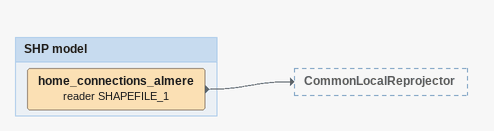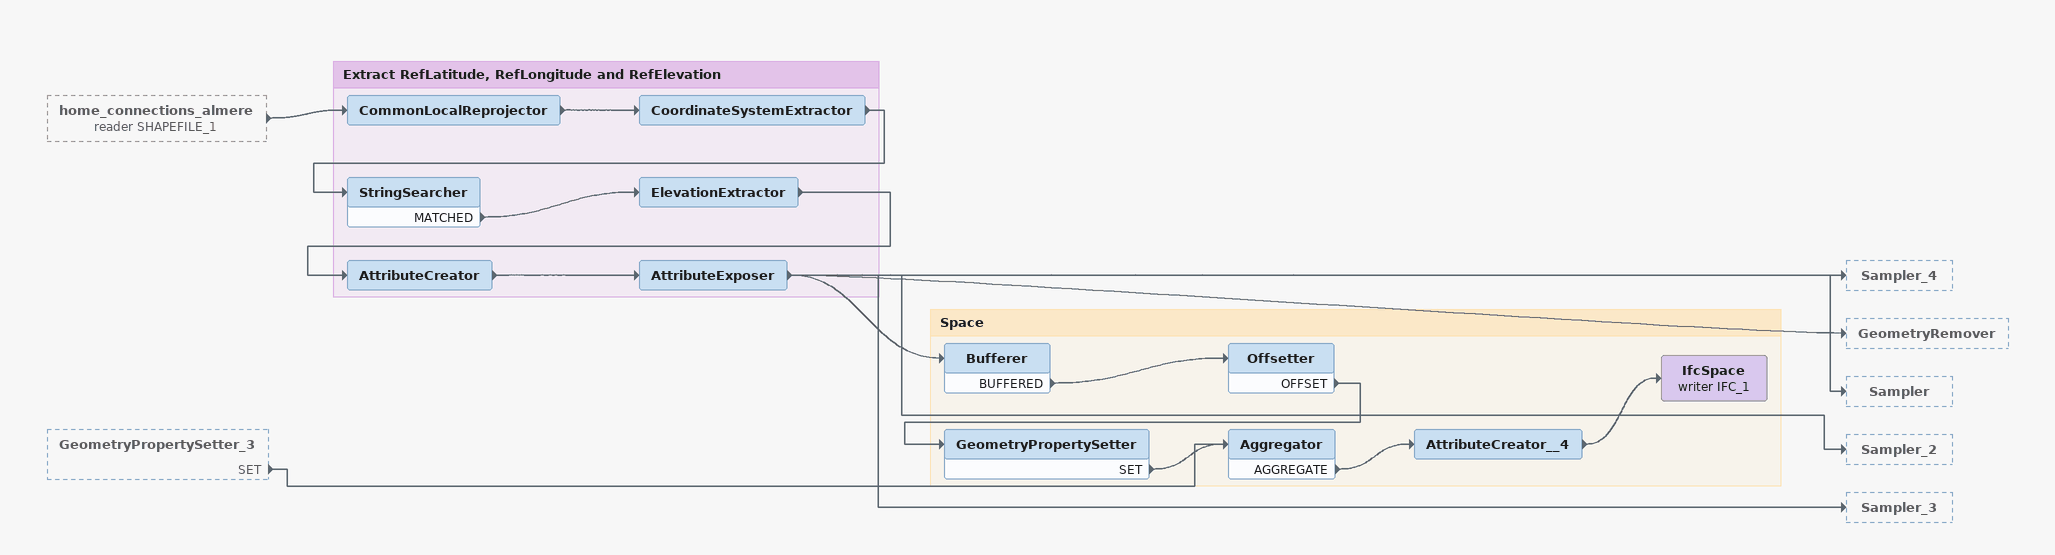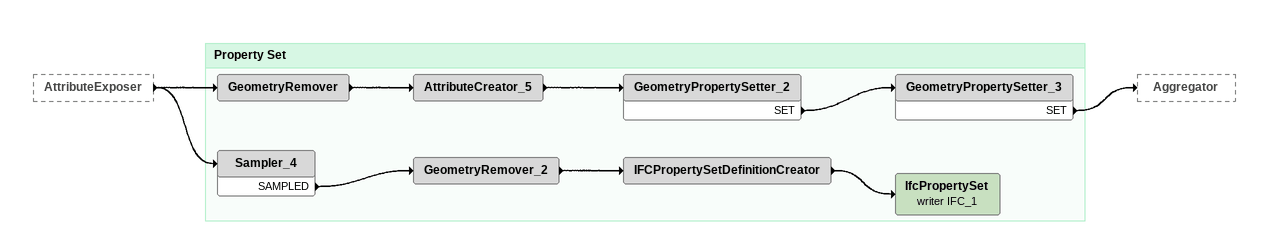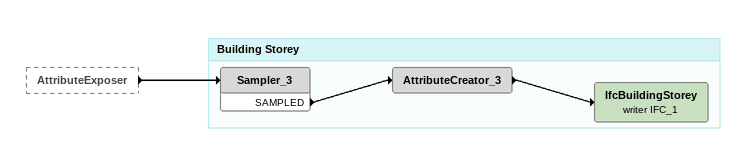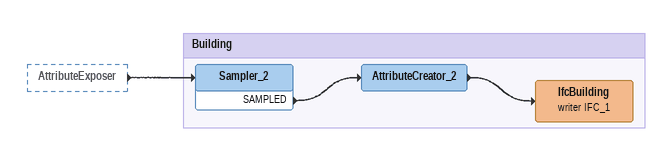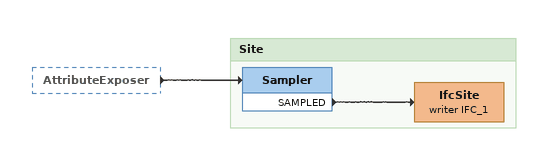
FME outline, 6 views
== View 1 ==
Bookmark: SHP model
home_connections_almere (reader SHAPEFILE_1)
    -> CommonLocalReprojector

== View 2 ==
home_connections_almere (reader SHAPEFILE_1) [outside]
    -> CommonLocalReprojector
GeometryPropertySetter_3 [outside]
    SET -> Aggregator

Bookmark: Extract RefLatitude, RefLongitude and RefElevation
CommonLocalReprojector
    -> CoordinateSystemExtractor
CoordinateSystemExtractor
    -> StringSearcher
StringSearcher
    MATCHED -> ElevationExtractor
ElevationExtractor
    -> AttributeCreator
AttributeCreator
    -> AttributeExposer
AttributeExposer
    -> Bufferer
    -> Sampler_4
    -> GeometryRemover
    -> Sampler
    -> Sampler_2
    -> Sampler_3

Bookmark: Space
Bufferer
    BUFFERED -> Offsetter
Offsetter
    OFFSET -> GeometryPropertySetter
GeometryPropertySetter
    SET -> Aggregator
Aggregator
    AGGREGATE -> AttributeCreator__4
AttributeCreator__4
    -> IfcSpace (writer IFC_1)
IfcSpace (writer IFC_1)

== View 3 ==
AttributeExposer [outside]
    -> Sampler_4
    -> GeometryRemover

Bookmark: Property Set
GeometryRemover
    -> AttributeCreator_5
AttributeCreator_5
    -> GeometryPropertySetter_2
GeometryPropertySetter_2
    SET -> GeometryPropertySetter_3
GeometryPropertySetter_3
    SET -> Aggregator
Sampler_4
    SAMPLED -> GeometryRemover_2
GeometryRemover_2
    -> IFCPropertySetDefinitionCreator
IFCPropertySetDefinitionCreator
    -> IfcPropertySet (writer IFC_1)
IfcPropertySet (writer IFC_1)

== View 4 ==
AttributeExposer [outside]
    -> Sampler_3

Bookmark: Building Storey
Sampler_3
    SAMPLED -> AttributeCreator_3
AttributeCreator_3
    -> IfcBuildingStorey (writer IFC_1)
IfcBuildingStorey (writer IFC_1)

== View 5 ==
AttributeExposer [outside]
    -> Sampler_2

Bookmark: Building
Sampler_2
    SAMPLED -> AttributeCreator_2
AttributeCreator_2
    -> IfcBuilding (writer IFC_1)
IfcBuilding (writer IFC_1)

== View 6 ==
AttributeExposer [outside]
    -> Sampler

Bookmark: Site
Sampler
    SAMPLED -> IfcSite (writer IFC_1)
IfcSite (writer IFC_1)
